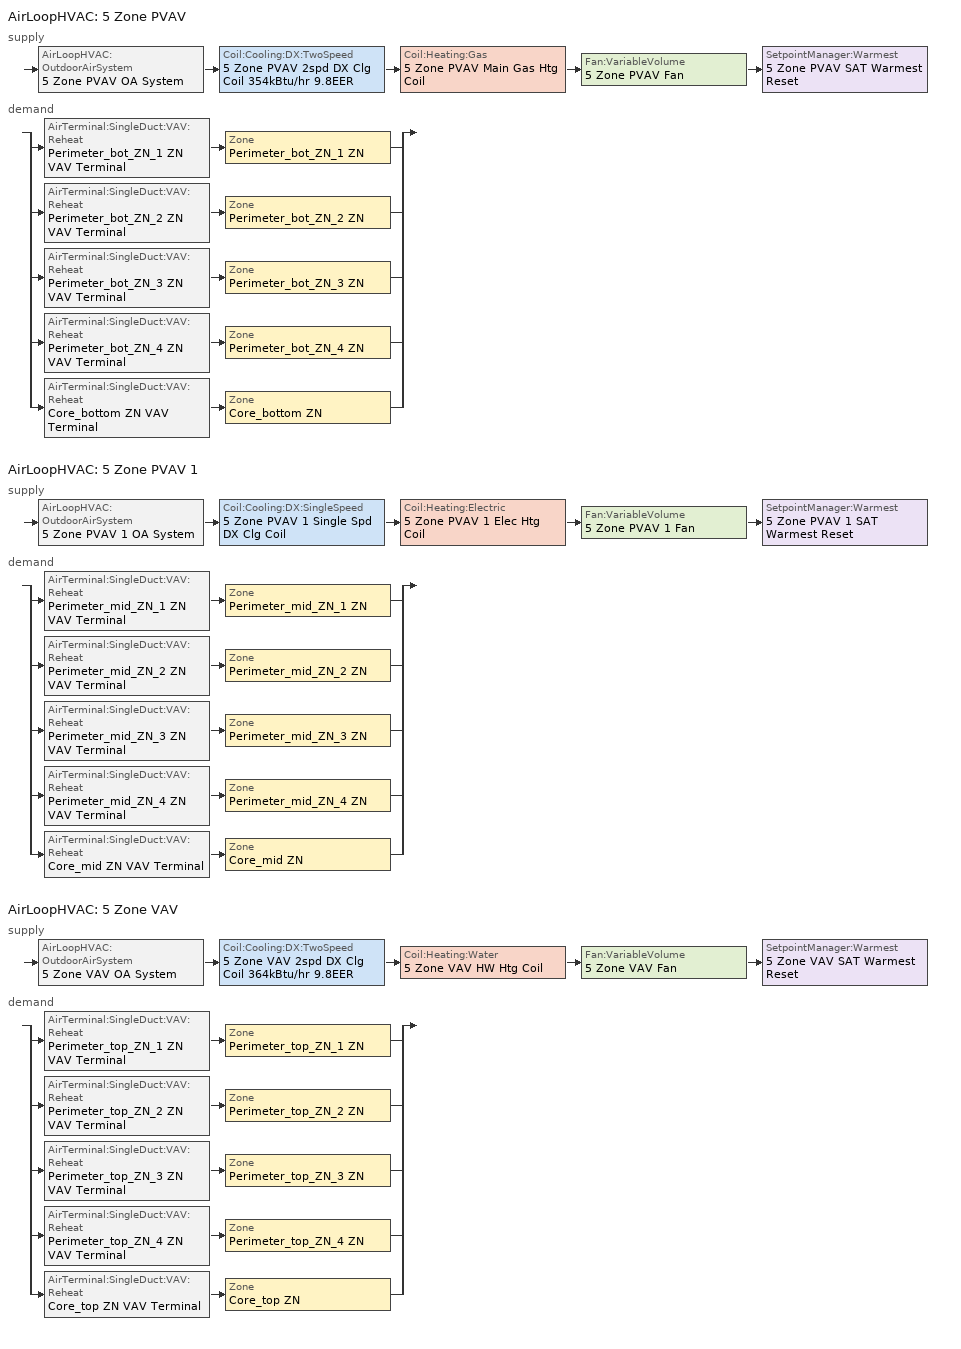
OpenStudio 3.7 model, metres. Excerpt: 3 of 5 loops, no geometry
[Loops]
AirLoopHVAC '5 Zone PVAV'
 supply: AirLoopHVAC:OutdoorAirSystem '5 Zone PVAV OA System' > Coil:Cooling:DX:TwoSpeed '5 Zone PVAV 2spd DX Clg Coil 354kBtu/hr 9.8EER' > Coil:Heating:Gas '5 Zone PVAV Main Gas Htg Coil' > Fan:VariableVolume '5 Zone PVAV Fan' > SetpointManager:Warmest '5 Zone PVAV SAT Warmest Reset'
 demand: split
  | AirTerminal:SingleDuct:VAV:Reheat 'Perimeter_bot_ZN_1 ZN VAV Terminal' > Zone 'Perimeter_bot_ZN_1 ZN'
  | AirTerminal:SingleDuct:VAV:Reheat 'Perimeter_bot_ZN_2 ZN VAV Terminal' > Zone 'Perimeter_bot_ZN_2 ZN'
  | AirTerminal:SingleDuct:VAV:Reheat 'Perimeter_bot_ZN_3 ZN VAV Terminal' > Zone 'Perimeter_bot_ZN_3 ZN'
  | AirTerminal:SingleDuct:VAV:Reheat 'Perimeter_bot_ZN_4 ZN VAV Terminal' > Zone 'Perimeter_bot_ZN_4 ZN'
  | AirTerminal:SingleDuct:VAV:Reheat 'Core_bottom ZN VAV Terminal' > Zone 'Core_bottom ZN'
AirLoopHVAC '5 Zone PVAV 1'
 supply: AirLoopHVAC:OutdoorAirSystem '5 Zone PVAV 1 OA System' > Coil:Cooling:DX:SingleSpeed '5 Zone PVAV 1 Single Spd DX Clg Coil' > Coil:Heating:Electric '5 Zone PVAV 1 Elec Htg Coil' > Fan:VariableVolume '5 Zone PVAV 1 Fan' > SetpointManager:Warmest '5 Zone PVAV 1 SAT Warmest Reset'
 demand: split
  | AirTerminal:SingleDuct:VAV:Reheat 'Perimeter_mid_ZN_1 ZN VAV Terminal' > Zone 'Perimeter_mid_ZN_1 ZN'
  | AirTerminal:SingleDuct:VAV:Reheat 'Perimeter_mid_ZN_2 ZN VAV Terminal' > Zone 'Perimeter_mid_ZN_2 ZN'
  | AirTerminal:SingleDuct:VAV:Reheat 'Perimeter_mid_ZN_3 ZN VAV Terminal' > Zone 'Perimeter_mid_ZN_3 ZN'
  | AirTerminal:SingleDuct:VAV:Reheat 'Perimeter_mid_ZN_4 ZN VAV Terminal' > Zone 'Perimeter_mid_ZN_4 ZN'
  | AirTerminal:SingleDuct:VAV:Reheat 'Core_mid ZN VAV Terminal' > Zone 'Core_mid ZN'
AirLoopHVAC '5 Zone VAV'
 supply: AirLoopHVAC:OutdoorAirSystem '5 Zone VAV OA System' > Coil:Cooling:DX:TwoSpeed '5 Zone VAV 2spd DX Clg Coil 364kBtu/hr 9.8EER' > Coil:Heating:Water '5 Zone VAV HW Htg Coil' > Fan:VariableVolume '5 Zone VAV Fan' > SetpointManager:Warmest '5 Zone VAV SAT Warmest Reset'
 demand: split
  | AirTerminal:SingleDuct:VAV:Reheat 'Perimeter_top_ZN_1 ZN VAV Terminal' > Zone 'Perimeter_top_ZN_1 ZN'
  | AirTerminal:SingleDuct:VAV:Reheat 'Perimeter_top_ZN_2 ZN VAV Terminal' > Zone 'Perimeter_top_ZN_2 ZN'
  | AirTerminal:SingleDuct:VAV:Reheat 'Perimeter_top_ZN_3 ZN VAV Terminal' > Zone 'Perimeter_top_ZN_3 ZN'
  | AirTerminal:SingleDuct:VAV:Reheat 'Perimeter_top_ZN_4 ZN VAV Terminal' > Zone 'Perimeter_top_ZN_4 ZN'
  | AirTerminal:SingleDuct:VAV:Reheat 'Core_top ZN VAV Terminal' > Zone 'Core_top ZN'
[Sizing:Zone] Zone Cooling Design Supply Air Temperature Input Method=SupplyAirTemperature; Zone Cooling Design Supply Air Temperature Difference {deltaC}=11.11; Zone Heating Design Supply Air Temperature Input Method=SupplyAirTemperature; Zone Heating Design Supply Air Temperature Difference {deltaC}=11.11; Zone Cooling Design Supply Air Humidity Ratio {kg-H2O/kg-air}=0.0085; Zone Heating Design Supply Air Humidity Ratio {kg-H2O/kg-air}=0.008; Cooling Design Air Flow Method=DesignDay; Heating Design Air Flow Method=DesignDay; Account for Dedicated Outdoor Air System=No; Dedicated Outdoor Air System Control Strategy=NeutralSupplyAir; Dedicated Outdoor Air Low Setpoint Temperature for Design {C}=autosize; Dedicated Outdoor Air High Setpoint Temperature for Design {C}=autosize; Zone Load Sizing Method=Sensible Load Only No Latent Load; Zone Latent Cooling Design Supply Air Humidity Ratio Input Method=HumidityRatioDifference; Zone Cooling Design Supply Air Humidity Ratio Difference {kgWater/kgDryAir}=0.005; Zone Latent Heating Design Supply Air Humidity Ratio Input Method=HumidityRatioDifference; Zone Humidification Design Supply Air Humidity Ratio Difference {kgWater/kgDryAir}=0.005
Name | Zone Cooling Design Supply Air Temperature {C} | Zone Heating Design Supply Air Temperature {C}
Core_mid ZN; Core_top ZN; Perimeter_bot_ZN_1 ZN; Perimeter_bot_ZN_2 ZN; Perimeter_bot_ZN_3 ZN; Perimeter_bot_ZN_4 ZN; Perimeter_mid_ZN_1 ZN; Perimeter_mid_ZN_2 ZN; Perimeter_mid_ZN_3 ZN; Perimeter_mid_ZN_4 ZN; Perimeter_top_ZN_1 ZN; Perimeter_top_ZN_2 ZN; Perimeter_top_ZN_3 ZN; Perimeter_top_ZN_4 ZN | 12.7778 | 50
FirstFloor_Plenum ZN; MidFloor_Plenum ZN; TopFloor_Plenum ZN | 14 | 40
[Zone equipment]
Core_bottom ZN: Core_bottom ZN VAV Terminal
Core_mid ZN: Core_mid ZN VAV Terminal
Core_top ZN: Core_top ZN VAV Terminal
Perimeter_bot_ZN_1 ZN: Perimeter_bot_ZN_1 ZN VAV Terminal
Perimeter_bot_ZN_2 ZN: Perimeter_bot_ZN_2 ZN VAV Terminal
Perimeter_bot_ZN_3 ZN: Perimeter_bot_ZN_3 ZN VAV Terminal
Perimeter_bot_ZN_4 ZN: Perimeter_bot_ZN_4 ZN VAV Terminal
Perimeter_mid_ZN_1 ZN: Perimeter_mid_ZN_1 ZN VAV Terminal
Perimeter_mid_ZN_2 ZN: Perimeter_mid_ZN_2 ZN VAV Terminal
Perimeter_mid_ZN_3 ZN: Perimeter_mid_ZN_3 ZN VAV Terminal
Perimeter_mid_ZN_4 ZN: Perimeter_mid_ZN_4 ZN VAV Terminal
Perimeter_top_ZN_1 ZN: Perimeter_top_ZN_1 ZN VAV Terminal
Perimeter_top_ZN_2 ZN: Perimeter_top_ZN_2 ZN VAV Terminal
Perimeter_top_ZN_3 ZN: Perimeter_top_ZN_3 ZN VAV Terminal
Perimeter_top_ZN_4 ZN: Perimeter_top_ZN_4 ZN VAV Terminal
[AirLoopHVAC] Availability Schedule=OfficeMedium HVACOperationSchd; Design Supply Air Flow Rate {m3/s}=AutoSize; Design Return Air Flow Fraction of Supply Air Flow=1
5 Zone PVAV; 5 Zone PVAV 1; 5 Zone VAV
[Sizing:System] Type of Load to Size On=Sensible; Design Outdoor Air Flow Rate {m3/s}=1.19517; Central Heating Maximum System Air Flow Ratio=0.3; Preheat Design Temperature {C}=7.22222; Preheat Design Humidity Ratio {kg-H2O/kg-Air}=0.008; Precool Design Temperature {C}=12.7778; Precool Design Humidity Ratio {kg-H2O/kg-Air}=0.008; Central Cooling Design Supply Air Temperature {C}=12.7778; Central Heating Design Supply Air Temperature {C}=12.7778; Sizing Option=Coincident; 100% Outdoor Air in Cooling=No; 100% Outdoor Air in Heating=No; Central Cooling Design Supply Air Humidity Ratio {kg-H2O/kg-Air}=0.0085; Central Heating Design Supply Air Humidity Ratio {kg-H2O/kg-Air}=0.008; Cooling Design Air Flow Method=DesignDay; Cooling Design Air Flow Rate {m3/s}=0; Heating Design Air Flow Method=DesignDay; Heating Design Air Flow Rate {m3/s}=0; System Outdoor Air Method=ZoneSum; Zone Maximum Outdoor Air Fraction=1; Cooling Supply Air Flow Rate Per Floor Area {m3/s-m2}=0.00996765; Cooling Fraction of Autosized Cooling Supply Air Flow Rate=1; Cooling Supply Air Flow Rate Per Unit Cooling Capacity {m3/s-W}=3.94755e-05; Heating Supply Air Flow Rate Per Floor Area {m3/s-m2}=0.00996765; Heating Fraction of Autosized Heating Supply Air Flow Rate=1; Heating Fraction of Autosized Cooling Supply Air Flow Rate=1; Heating Supply Air Flow Rate Per Unit Heating Capacity {m3/s-W}=3.15882e-05; Cooling Design Capacity Method=CoolingDesignCapacity; Cooling Design Capacity {W}=autosize; Cooling Design Capacity Per Floor Area {W/m2}=234.7; Fraction of Autosized Cooling Design Capacity=1; Heating Design Capacity Method=HeatingDesignCapacity; Heating Design Capacity {W}=autosize; Heating Design Capacity Per Floor Area {W/m2}=157; Fraction of Autosized Heating Design Capacity=1; Central Cooling Capacity Control Method=OnOff
5 Zone PVAV; 5 Zone PVAV 1; 5 Zone VAV
[Fan:VariableVolume] Availability Schedule=Always On Discrete; Pressure Rise {Pa}=1389.92; Maximum Flow Rate {m3/s}=Autosize; Fan Power Minimum Flow Rate Input Method=Fraction; Fan Power Minimum Flow Fraction=0.25; Fan Power Minimum Air Flow Rate {m3/s}=0; Motor In Airstream Fraction=1; Fan Power Coefficient 1=0.04076; Fan Power Coefficient 2=0.0881; Fan Power Coefficient 3=-0.0729; Fan Power Coefficient 4=0.9437; Fan Power Coefficient 5=0
Name | Fan Total Efficiency | Motor Efficiency
5 Zone PVAV Fan; 5 Zone PVAV 1 Fan | 0.6006 | 0.924
5 Zone VAV Fan | 0.6045 | 0.93
[Coil:Heating:Gas]
5 Zone PVAV Main Gas Htg Coil: Availability Schedule=Always On Discrete; Gas Burner Efficiency=0.8; Nominal Capacity {W}=AutoSize; On Cycle Parasitic Electric Load {W}=0; Off Cycle Parasitic Gas Load {W}=0
[Coil:Cooling:DX:TwoSpeed] Availability Schedule=Always On Discrete; Rated High Speed Total Cooling Capacity {W}=Autosize; Rated High Speed Sensible Heat Ratio=Autosize; Rated High Speed COP {W/W}=3.39929; Rated High Speed Air Flow Rate {m3/s}=Autosize; Rated High Speed Evaporator Fan Power Per Volume Flow Rate 2017 {W/(m3/s)}=773.3; Rated High Speed Evaporator Fan Power Per Volume Flow Rate 2023 {W/(m3/s)}=934.4; Unit Internal Static Air Pressure {Pa}=773.3; Total Cooling Capacity Function of Temperature Curve=PSZ-AC_Unitary_PackagecoolCapFT; Total Cooling Capacity Function of Flow Fraction Curve=PSZ-AC_Unitary_PackagecoolFFF; Energy Input Ratio Function of Temperature Curve=PSZ-AC DX Unitary Package EIRFT; Energy Input Ratio Function of Flow Fraction Curve=PSZ-AC_Unitary_PackagecoolEIRFFF; Part Load Fraction Correlation Curve=PSZ-AC_Unitary_PackagecoolPLR; Rated Low Speed Total Cooling Capacity {W}=Autosize; Rated Low Speed Sensible Heat Ratio=0.69; Rated Low Speed COP {W/W}=3.39929; Rated Low Speed Evaporator Fan Power Per Volume Flow Rate 2017 {W/(m3/s)}=773.3; Rated Low Speed Evaporator Fan Power Per Volume Flow Rate 2023 {W/(m3/s)}=934.4; Low Speed Total Cooling Capacity Function of Temperature Curve=PSZ-AC_Unitary_PackagecoolCapFT; Low Speed Energy Input Ratio Function of Temperature Curve=PSZ-AC DX Unitary Package EIRFT; Condenser Type=AirCooled; Minimum Outdoor Dry-Bulb Temperature for Compressor Operation {C}=-25; High Speed Evaporative Condenser Effectiveness=0; High Speed Evaporative Condenser Air Flow Rate {m3/s}=Autosize; High Speed Evaporative Condenser Pump Rated Power Consumption {W}=Autosize; Low Speed Evaporative Condenser Effectiveness=0; Low Speed Evaporative Condenser Air Flow Rate {m3/s}=Autosize; Low Speed Evaporative Condenser Pump Rated Power Consumption {W}=Autosize; Basin Heater Capacity {W/K}=10; Basin Heater Setpoint Temperature {C}=2
5 Zone PVAV 2spd DX Clg Coil 354kBtu/hr 9.8EER; 5 Zone VAV 2spd DX Clg Coil 364kBtu/hr 9.8EER
[Controller:OutdoorAir] Minimum Outdoor Air Flow Rate {m3/s}=0; Maximum Outdoor Air Flow Rate {m3/s}=Autosize; Economizer Control Type=DifferentialDryBulb; Economizer Control Action Type=ModulateFlow; Lockout Type=NoLockout; Minimum Limit Type=FixedMinimum; Minimum Outdoor Air Schedule=OfficeMedium MinOA_MotorizedDamper_Sched; High Humidity Control=No; Heat Recovery Bypass Control Type=BypassWhenWithinEconomizerLimits; Economizer Operation Staging=InterlockedWithMechanicalCooling
Name | Controller Mechanical Ventilation
Controller Outdoor Air 1 | 5 Zone PVAV Ventilation Controller
Controller Outdoor Air 2 | 5 Zone PVAV 1 Ventilation Controller
Controller Outdoor Air 3 | 5 Zone PVAV 2 Ventilation Controller
[Controller:MechanicalVentilation] Availability Schedule=OfficeMedium MinOA_MotorizedDamper_Sched; System Outdoor Air Method=Standard62.1VentilationRateProcedure
5 Zone PVAV Ventilation Controller; 5 Zone PVAV 1 Ventilation Controller; 5 Zone PVAV 2 Ventilation Controller
[AirLoopHVAC:OutdoorAirSystem]
Name | Controller
5 Zone PVAV OA System | Controller Outdoor Air 1
5 Zone PVAV 1 OA System | Controller Outdoor Air 2
5 Zone VAV OA System | Controller Outdoor Air 3
[AvailabilityManager:NightCycle] Applicability Schedule=Always On Discrete; Control Type=CycleOnAny; Thermostat Tolerance {deltaC}=1; Cycling Run Time {s}=1800
Availability Manager Night Cycle 1; Availability Manager Night Cycle 2; Availability Manager Night Cycle 3
[Coil:Heating:Electric]
Name | Availability Schedule | Efficiency
Perimeter_bot_ZN_1 ZN Electric Reheat Coil; Perimeter_bot_ZN_2 ZN Electric Reheat Coil; Perimeter_bot_ZN_3 ZN Electric Reheat Coil; Perimeter_bot_ZN_4 ZN Electric Reheat Coil; Core_bottom ZN Electric Reheat Coil; Perimeter_mid_ZN_1 ZN Electric Reheat Coil; Perimeter_mid_ZN_2 ZN Electric Reheat Coil; Perimeter_mid_ZN_3 ZN Electric Reheat Coil; Perimeter_mid_ZN_4 ZN Electric Reheat Coil; Core_mid ZN Electric Reheat Coil; Perimeter_top_ZN_1 ZN Electric Reheat Coil; Perimeter_top_ZN_2 ZN Electric Reheat Coil; Perimeter_top_ZN_3 ZN Electric Reheat Coil; Perimeter_top_ZN_4 ZN Electric Reheat Coil; Core_top ZN Electric Reheat Coil | Always On Discrete | 1
5 Zone PVAV 1 Elec Htg Coil | Always On Discrete hvac_library
[AirTerminal:SingleDuct:VAV:Reheat] Availability Schedule=Always On Discrete; Maximum Air Flow Rate {m3/s}=AutoSize; Zone Minimum Air Flow Input Method=Constant; Fixed Minimum Air Flow Rate {m3/s}=0; Maximum Hot Water or Steam Flow Rate {m3/s}=AutoSize; Minimum Hot Water or Steam Flow Rate {m3/s}=0; Convergence Tolerance=0.001; Damper Heating Action=Normal; Maximum Flow per Zone Floor Area During Reheat {m3/s-m2}=AutoSize; Maximum Flow Fraction During Reheat=AutoSize; Maximum Reheat Air Temperature {C}=50; Control For Outdoor Air=No
Name | Constant Minimum Air Flow Fraction | Reheat Coil
Perimeter_bot_ZN_1 ZN VAV Terminal | 0.3 | Perimeter_bot_ZN_1 ZN Electric Reheat Coil
Perimeter_bot_ZN_2 ZN VAV Terminal | 0.3 | Perimeter_bot_ZN_2 ZN Electric Reheat Coil
Perimeter_bot_ZN_3 ZN VAV Terminal | 0.306262 | Perimeter_bot_ZN_3 ZN Electric Reheat Coil
Perimeter_bot_ZN_4 ZN VAV Terminal | 0.3 | Perimeter_bot_ZN_4 ZN Electric Reheat Coil
Core_bottom ZN VAV Terminal | 0.3 | Core_bottom ZN Electric Reheat Coil
Perimeter_mid_ZN_1 ZN VAV Terminal | 0.3 | Perimeter_mid_ZN_1 ZN Electric Reheat Coil
Perimeter_mid_ZN_2 ZN VAV Terminal | 0.3 | Perimeter_mid_ZN_2 ZN Electric Reheat Coil
Perimeter_mid_ZN_3 ZN VAV Terminal | 0.3 | Perimeter_mid_ZN_3 ZN Electric Reheat Coil
Perimeter_mid_ZN_4 ZN VAV Terminal | 0.3 | Perimeter_mid_ZN_4 ZN Electric Reheat Coil
Core_mid ZN VAV Terminal | 0.346208 | Core_mid ZN Electric Reheat Coil
Perimeter_top_ZN_1 ZN VAV Terminal | 0.3 | Perimeter_top_ZN_1 ZN Electric Reheat Coil
Perimeter_top_ZN_2 ZN VAV Terminal | 0.3 | Perimeter_top_ZN_2 ZN Electric Reheat Coil
Perimeter_top_ZN_3 ZN VAV Terminal | 0.3 | Perimeter_top_ZN_3 ZN Electric Reheat Coil
Perimeter_top_ZN_4 ZN VAV Terminal | 0.3 | Perimeter_top_ZN_4 ZN Electric Reheat Coil
Core_top ZN VAV Terminal | 0.341937 | Core_top ZN Electric Reheat Coil
[AirLoopHVAC:ReturnPlenum]
Name | ThermalZone
Air Loop HVAC Return Plenum 1 | FirstFloor_Plenum ZN
Air Loop HVAC Return Plenum 2 | MidFloor_Plenum ZN
Air Loop HVAC Return Plenum 3 | TopFloor_Plenum ZN
[SetpointManager:Warmest] Control Variable=Temperature; Minimum Setpoint Temperature {C}=12.7778; Maximum Setpoint Temperature {C}=15.5556; Strategy=MaximumTemperature
Name | Setpoint Node or NodeList
5 Zone PVAV SAT Warmest Reset | 5 Zone PVAV Supply Outlet Node
5 Zone PVAV 1 SAT Warmest Reset | 5 Zone PVAV 1 Supply Outlet Node
5 Zone VAV SAT Warmest Reset | 5 Zone VAV Supply Outlet Node
[EnergyManagementSystem:Sensor] Output Variable or Output Meter Index Key=Environment; Output Variable or Output Meter=Site Outdoor Air Drybulb Temperature
OAT; OAT_1
[EnergyManagementSystem:Actuator] Actuated Component Type=Schedule:Year; Actuated Component Control Type=Schedule Value
Name | Actuated Component
SYS5ZonePVAVHtgSch0; SYS5ZonePVAV2HtgSch0 | OfficeMedium HTGSETP_SCH_YES_OPTIMUM
SYS5ZonePVAVClgSch0; SYS5ZonePVAV2ClgSch0 | OfficeMedium CLGSETP_SCH_YES_OPTIMUM
[EnergyManagementSystem:Program]
SYS5ZonePVAVOptimumStartProg0: IF DaylightSavings==0 && DayOfWeek>1 && Hour==5 && OAT<23.9 && OAT>1.7; SET SYS5ZonePVAVClgSch0 = 29.4; SET SYS5ZonePVAVHtgSch0 = 15.6; ELSEIF DaylightSavings==0 && DayOfWeek==1 && Hour==7 && OAT<23.9 && OAT>1.7; SET SYS5ZonePVAVClgSch0 = 29.4; SET SYS5ZonePVAVHtgSch0 = 15.6; ELSEIF DaylightSavings==1 && DayOfWeek>1 && Hour==4 && OAT<23.9 && OAT>1.7; SET SYS5ZonePVAVClgSch0 = 29.4; SET SYS5ZonePVAVHtgSch0 = 15.6; ELSEIF DaylightSavings==1 && DayOfWeek==1 && Hour==6 && OAT<23.9 && OAT>1.7; SET SYS5ZonePVAVClgSch0 = 29.4; SET SYS5ZonePVAVHtgSch0 = 15.6; ELSE; SET SYS5ZonePVAVClgSch0 = NULL; SET SYS5ZonePVAVHtgSch0 = NULL; ENDIF
SYS5ZonePVAV2OptimumStartProg0: IF DaylightSavings==0 && DayOfWeek>1 && Hour==5 && OAT_1<23.9 && OAT_1>1.7; SET SYS5ZonePVAV2ClgSch0 = 29.4; SET SYS5ZonePVAV2HtgSch0 = 15.6; ELSEIF DaylightSavings==0 && DayOfWeek==1 && Hour==7 && OAT_1<23.9 && OAT_1>1.7; SET SYS5ZonePVAV2ClgSch0 = 29.4; SET SYS5ZonePVAV2HtgSch0 = 15.6; ELSEIF DaylightSavings==1 && DayOfWeek>1 && Hour==4 && OAT_1<23.9 && OAT_1>1.7; SET SYS5ZonePVAV2ClgSch0 = 29.4; SET SYS5ZonePVAV2HtgSch0 = 15.6; ELSEIF DaylightSavings==1 && DayOfWeek==1 && Hour==6 && OAT_1<23.9 && OAT_1>1.7; SET SYS5ZonePVAV2ClgSch0 = 29.4; SET SYS5ZonePVAV2HtgSch0 = 15.6; ELSE; SET SYS5ZonePVAV2ClgSch0 = NULL; SET SYS5ZonePVAV2HtgSch0 = NULL; ENDIF
[Coil:Cooling:DX:SingleSpeed]
5 Zone PVAV 1 Single Spd DX Clg Coil: Availability Schedule=Always On Discrete hvac_library; Rated Total Cooling Capacity {W}=Autosize; Rated Sensible Heat Ratio=Autosize; Rated COP {W/W}=3; Rated Air Flow Rate {m3/s}=Autosize; Rated Evaporator Fan Power Per Volume Flow Rate 2017 {W/(m3/s)}=773.3; Rated Evaporator Fan Power Per Volume Flow Rate 2023 {W/(m3/s)}=934.4; Total Cooling Capacity Function of Temperature Curve=OS:Curve:Biquadratic 1; Total Cooling Capacity Function of Flow Fraction Curve=OS:Curve:Quadratic 1; Energy Input Ratio Function of Temperature Curve=OS:Curve:Biquadratic 2; Energy Input Ratio Function of Flow Fraction Curve=OS:Curve:Quadratic 2; Part Load Fraction Correlation Curve=OS:Curve:Quadratic 3; Minimum Outdoor Dry-Bulb Temperature for Compressor Operation {C}=-25; Nominal Time for Condensate Removal to Begin {s}=0; Ratio of Initial Moisture Evaporation Rate and Steady State Latent Capacity=0; Maximum Cycling Rate {cycles/hr}=0; Latent Capacity Time Constant {s}=0; Condenser Type=AirCooled; Evaporative Condenser Effectiveness=0; Evaporative Condenser Air Flow Rate {m3/s}=Autosize; Evaporative Condenser Pump Rated Power Consumption {W}=Autosize; Crankcase Heater Capacity {W}=0; Maximum Outdoor Dry-Bulb Temperature for Crankcase Heater Operation {C}=0; Basin Heater Capacity {W/K}=0; Basin Heater Setpoint Temperature {C}=10
[Coil:Heating:Water]
5 Zone VAV HW Htg Coil: Availability Schedule=Always On Discrete hvac_library
[Controller:WaterCoil]
Controller Water Coil 1: Water Coil=5 Zone VAV HW Htg Coil; Action=Normal
[Schedule:Ruleset]
Name | Default Day Schedule | Summer Design Day Schedule | Winter Design Day Schedule
OfficeMedium HVACOperationSchd | OfficeMedium HVACOperationSchd Default | OfficeMedium HVACOperationSchd Summer Design Day | OfficeMedium HVACOperationSchd Winter Design Day
OfficeMedium MinOA_MotorizedDamper_Sched | OfficeMedium MinOA_MotorizedDamper_Sched Default | OfficeMedium MinOA_MotorizedDamper_Sched Summer Design Day | OfficeMedium MinOA_MotorizedDamper_Sched Winter Design Day
[Schedule:Day]
OfficeMedium HVACOperationSchd Default; OfficeMedium MinOA_MotorizedDamper_Sched Default: 24, 0, 0
OfficeMedium HVACOperationSchd Summer Design Day; OfficeMedium HVACOperationSchd SmrDsn|Wkdy Day: 6, 0, 0, 22, 0, 1, 24, 0, 0
OfficeMedium HVACOperationSchd Winter Design Day; OfficeMedium HVACOperationSchd WntrDsn|Sat Day: 6, 0, 0, 18, 0, 1, 24, 0, 0
OfficeMedium MinOA_MotorizedDamper_Sched Summer Design Day; OfficeMedium MinOA_MotorizedDamper_Sched SmrDsn|Wkdy Day: 7, 0, 0, 22, 0, 1, 24, 0, 0
OfficeMedium MinOA_MotorizedDamper_Sched Winter Design Day; OfficeMedium MinOA_MotorizedDamper_Sched WntrDsn|Sat Day: 7, 0, 0, 18, 0, 1, 24, 0, 0
[Schedule:Rule] Date Specification Type=DateRange; Start Month=1; Start Day=1; End Month=12; End Day=31
Name | Schedule Ruleset | Rule Order | Day Schedule | Apply Monday | Apply Tuesday | Apply Wednesday | Apply Thursday | Apply Friday | Apply Saturday
Schedule Rule 16 | OfficeMedium HVACOperationSchd | 1 | OfficeMedium HVACOperationSchd SmrDsn|Wkdy Day | Yes | Yes | Yes | Yes | Yes
Schedule Rule 17 | OfficeMedium HVACOperationSchd | 0 | OfficeMedium HVACOperationSchd WntrDsn|Sat Day |  |  |  |  |  | Yes
Schedule Rule 18 | OfficeMedium MinOA_MotorizedDamper_Sched | 1 | OfficeMedium MinOA_MotorizedDamper_Sched SmrDsn|Wkdy Day | Yes | Yes | Yes | Yes | Yes
Schedule Rule 19 | OfficeMedium MinOA_MotorizedDamper_Sched | 0 | OfficeMedium MinOA_MotorizedDamper_Sched WntrDsn|Sat Day |  |  |  |  |  | Yes
[Schedule:Constant] Value=1
Always On Discrete; Always On Discrete hvac_library
[Curve:Biquadratic]
Name | Coefficient1 Constant | Coefficient2 x | Coefficient3 x**2 | Coefficient4 y | Coefficient5 y**2 | Coefficient6 x*y | Minimum Value of x | Maximum Value of x | Minimum Value of y | Maximum Value of y | Minimum Value of x {BasedOnField A2} | Maximum Value of x {BasedOnField A2} | Minimum Value of y {BasedOnField A3} | Maximum Value of y {BasedOnField A3}
PSZ-AC_Unitary_PackagecoolCapFT | 0.766956 | 0.0107756 | -4.14703e-05 | 0.00134961 | -0.000261144 | 0.000457488 | 12.77778 | 23.88889 | 21.11111 | 46.11111
PSZ-AC DX Unitary Package EIRFT | 0.297145 | 0.0430933 | -0.000748766 | 0.00597727 | 0.000482112 | -0.000956448 | 12.77778 | 23.88889 | 21.11111 | 46.11111
OS:Curve:Biquadratic 1 | 0.42415 | 0.04426 | -0.00042 | 0.00333 | -8e-05 | -0.00021 |  |  |  |  | 17 | 22 | 13 | 46
OS:Curve:Biquadratic 2 | 1.23649 | -0.02431 | 0.00057 | -0.01434 | 0.00063 | -0.00038 |  |  |  |  | 17 | 22 | 13 | 46
[Curve:Quadratic]
Name | Coefficient1 Constant | Coefficient2 x | Coefficient3 x**2 | Minimum Value of x | Maximum Value of x | Minimum Value of x {BasedOnField A2} | Maximum Value of x {BasedOnField A2}
PSZ-AC_Unitary_PackagecoolFFF | 0.8 | 0.2 | 0 | 0.5 | 1.5
PSZ-AC_Unitary_PackagecoolEIRFFF | 1.156 | -0.1816 | 0.0256 | 0.5 | 1.5
PSZ-AC_Unitary_PackagecoolPLR | 0.75 | 0.25 | 0 | 0 | 1
OS:Curve:Quadratic 1 | 0.77136 | 0.34053 | -0.11088 |  |  | 0.75918 | 1.13877
OS:Curve:Quadratic 2 | 1.2055 | -0.32953 | 0.12308 |  |  | 0.75918 | 1.13877
OS:Curve:Quadratic 3 | 0.771 | 0.229 | 0 |  |  | 0 | 1
